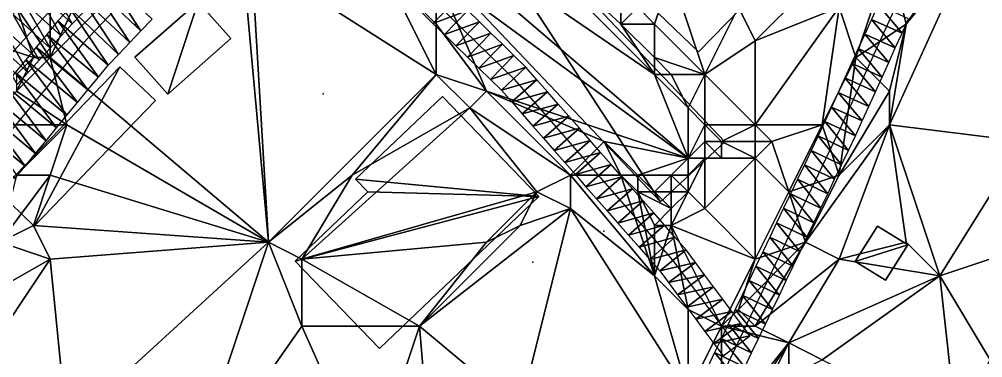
# Model space of a CAD drawing. Header units: metres. Extents: x -1103 to 901, y -902 to 905.
# Drawn here: x -875.7 to -760.9, y -447.8 to -407.4 of the extents above; entities that cross this region are included whole.
import ezdxf

# ---------------------------------------------------------------- set-up
doc = ezdxf.new("R2010")
doc.units = ezdxf.units.M
for name, color, linetype in [('OSM_BUILDING_FOOTPRINTS', 7, 'CONTINUOUS'), ('OSM_BUILDING_ROOFS', 1, 'CONTINUOUS'), ('OSM_BUILDING_WALLS', 8, 'CONTINUOUS'), ('OSM_ROAD_AXES', 2, 'CONTINUOUS'), ('OSM_ROAD_SURFACE', 9, 'CONTINUOUS'), ('OSM_TERRAIN', 3, 'CONTINUOUS'), ('OSM_TREES', 3, 'CONTINUOUS')]:
    doc.layers.add(name, color=color, linetype=linetype)

msp = doc.modelspace()

# ---------------------------------------------------------------- linework, layer by layer
at = {"layer": 'OSM_BUILDING_FOOTPRINTS'}
for points in [[(-794.76, -411.32, 11.61), (-800.5, -405.81, 11.61), (-797.09, -402.29, 11.61), (-800.91, -398.62, 11.61), (-797.55, -395.17, 11.61), (-793.85, -398.73, 11.61), (-781.7, -386.25, 11.61), (-786.47, -381.67, 11.61), (-783.87, -379, 11.61), (-773.24, -389.22, 11.61), (-794.76, -411.32, 11.61)], [(-838.92, -387.34, 12.57), (-831.25, -380.16, 12.57), (-791.6, -422.02, 12.57), (-799.27, -429.19, 12.57), (-838.92, -387.34, 12.57)], [(-861.91, -411.95, 14.99), (-854.38, -405.34, 14.99), (-850.47, -409.74, 14.99), (-857.99, -416.36, 14.99), (-861.91, -411.95, 14.99)], [(-878.13, -428.04, 14.45), (-863.7, -413.09, 14.45), (-859.46, -417.12, 14.45), (-873.9, -432.07, 14.45), (-878.13, -428.04, 14.45)], [(-825.27, -416.62, 14.34), (-813.76, -428.54, 14.34), (-832.76, -446.67, 14.34), (-842.83, -436.25, 14.34), (-834.17, -428, 14.34), (-835.63, -426.5, 14.34), (-825.27, -416.62, 14.34)], [(-773.42, -432.07, 7.68), (-769.82, -434.3, 7.68), (-772.46, -438.53, 7.68), (-776.08, -436.31, 7.68), (-773.42, -432.07, 7.68)]]:
    msp.add_polyline3d(points, close=True, dxfattribs=at)
at = {"layer": 'OSM_BUILDING_ROOFS'}
for points in [[(-831.25, -380.16, 17.77), (-838.92, -387.34, 17.77), (-799.27, -429.19, 17.77)], [(-831.25, -380.16, 17.77), (-799.27, -429.19, 17.77), (-791.6, -422.02, 17.77)], [(-800.5, -405.81, 21.61), (-794.76, -411.32, 21.61), (-773.24, -389.22, 21.61)], [(-854.38, -405.34, 24.99), (-861.91, -411.95, 24.99), (-857.99, -416.36, 24.99)], [(-854.38, -405.34, 24.99), (-857.99, -416.36, 24.99), (-850.47, -409.74, 24.99)], [(-863.7, -413.09, 19.65), (-878.13, -428.04, 19.65), (-873.9, -432.07, 19.65)], [(-863.7, -413.09, 19.65), (-873.9, -432.07, 19.65), (-859.46, -417.12, 19.65)], [(-813.76, -428.54, 19.54), (-825.27, -416.62, 19.54), (-835.63, -426.5, 19.54)], [(-813.76, -428.54, 19.54), (-835.63, -426.5, 19.54), (-834.17, -428, 19.54)], [(-813.76, -428.54, 19.54), (-834.17, -428, 19.54), (-842.83, -436.25, 19.54)], [(-813.76, -428.54, 19.54), (-842.83, -436.25, 19.54), (-832.76, -446.67, 19.54)], [(-769.82, -434.3, 17.68), (-773.42, -432.07, 17.68), (-776.08, -436.31, 17.68)], [(-769.82, -434.3, 17.68), (-776.08, -436.31, 17.68), (-772.46, -438.53, 17.68)]]:
    msp.add_3dface(points, dxfattribs=at)
at = {"layer": 'OSM_BUILDING_WALLS'}
for points in [[(-791.6, -422.02, 12.57), (-831.25, -380.16, 12.57), (-831.25, -380.16, 17.77)], [(-791.6, -422.02, 12.57), (-831.25, -380.16, 17.77), (-791.6, -422.02, 17.77)], [(-838.92, -387.34, 12.57), (-799.27, -429.19, 12.57), (-799.27, -429.19, 17.77)], [(-838.92, -387.34, 12.57), (-799.27, -429.19, 17.77), (-838.92, -387.34, 17.77)], [(-794.76, -411.32, 11.61), (-773.24, -389.22, 11.61), (-773.24, -389.22, 21.61)], [(-794.76, -411.32, 11.61), (-773.24, -389.22, 21.61), (-794.76, -411.32, 21.61)], [(-854.38, -405.34, 14.99), (-861.91, -411.95, 14.99), (-861.91, -411.95, 24.99)], [(-854.38, -405.34, 14.99), (-861.91, -411.95, 24.99), (-854.38, -405.34, 24.99)], [(-850.47, -409.74, 14.99), (-854.38, -405.34, 14.99), (-854.38, -405.34, 24.99)], [(-850.47, -409.74, 14.99), (-854.38, -405.34, 24.99), (-850.47, -409.74, 24.99)], [(-800.5, -405.81, 11.61), (-794.76, -411.32, 11.61), (-794.76, -411.32, 21.61)], [(-800.5, -405.81, 11.61), (-794.76, -411.32, 21.61), (-800.5, -405.81, 21.61)], [(-857.99, -416.36, 14.99), (-850.47, -409.74, 14.99), (-850.47, -409.74, 24.99)], [(-857.99, -416.36, 14.99), (-850.47, -409.74, 24.99), (-857.99, -416.36, 24.99)], [(-861.91, -411.95, 14.99), (-857.99, -416.36, 14.99), (-857.99, -416.36, 24.99)], [(-861.91, -411.95, 14.99), (-857.99, -416.36, 24.99), (-861.91, -411.95, 24.99)], [(-863.7, -413.09, 14.45), (-878.13, -428.04, 14.45), (-878.13, -428.04, 19.65)], [(-863.7, -413.09, 14.45), (-878.13, -428.04, 19.65), (-863.7, -413.09, 19.65)], [(-859.46, -417.12, 14.45), (-863.7, -413.09, 14.45), (-863.7, -413.09, 19.65)], [(-859.46, -417.12, 14.45), (-863.7, -413.09, 19.65), (-859.46, -417.12, 19.65)], [(-825.27, -416.62, 14.34), (-835.63, -426.5, 14.34), (-835.63, -426.5, 19.54)], [(-825.27, -416.62, 14.34), (-835.63, -426.5, 19.54), (-825.27, -416.62, 19.54)], [(-813.76, -428.54, 14.34), (-825.27, -416.62, 14.34), (-825.27, -416.62, 19.54)], [(-813.76, -428.54, 14.34), (-825.27, -416.62, 19.54), (-813.76, -428.54, 19.54)], [(-873.9, -432.07, 14.45), (-859.46, -417.12, 14.45), (-859.46, -417.12, 19.65)], [(-873.9, -432.07, 14.45), (-859.46, -417.12, 19.65), (-873.9, -432.07, 19.65)], [(-799.27, -429.19, 12.57), (-791.6, -422.02, 12.57), (-791.6, -422.02, 17.77)], [(-799.27, -429.19, 12.57), (-791.6, -422.02, 17.77), (-799.27, -429.19, 17.77)], [(-835.63, -426.5, 14.34), (-834.17, -428, 14.34), (-834.17, -428, 19.54)], [(-835.63, -426.5, 14.34), (-834.17, -428, 19.54), (-835.63, -426.5, 19.54)], [(-878.13, -428.04, 14.45), (-873.9, -432.07, 14.45), (-873.9, -432.07, 19.65)], [(-878.13, -428.04, 14.45), (-873.9, -432.07, 19.65), (-878.13, -428.04, 19.65)], [(-834.17, -428, 14.34), (-842.83, -436.25, 14.34), (-842.83, -436.25, 19.54)], [(-834.17, -428, 14.34), (-842.83, -436.25, 19.54), (-834.17, -428, 19.54)], [(-832.76, -446.67, 14.34), (-813.76, -428.54, 14.34), (-813.76, -428.54, 19.54)], [(-832.76, -446.67, 14.34), (-813.76, -428.54, 19.54), (-832.76, -446.67, 19.54)], [(-773.42, -432.07, 7.68), (-776.08, -436.31, 7.68), (-776.08, -436.31, 17.68)], [(-773.42, -432.07, 7.68), (-776.08, -436.31, 17.68), (-773.42, -432.07, 17.68)], [(-769.82, -434.3, 7.68), (-773.42, -432.07, 7.68), (-773.42, -432.07, 17.68)], [(-769.82, -434.3, 7.68), (-773.42, -432.07, 17.68), (-769.82, -434.3, 17.68)], [(-772.46, -438.53, 7.68), (-769.82, -434.3, 7.68), (-769.82, -434.3, 17.68)], [(-772.46, -438.53, 7.68), (-769.82, -434.3, 17.68), (-772.46, -438.53, 17.68)], [(-842.83, -436.25, 14.34), (-832.76, -446.67, 14.34), (-832.76, -446.67, 19.54)], [(-842.83, -436.25, 14.34), (-832.76, -446.67, 19.54), (-842.83, -436.25, 19.54)], [(-776.08, -436.31, 7.68), (-772.46, -438.53, 7.68), (-772.46, -438.53, 17.68)], [(-776.08, -436.31, 7.68), (-772.46, -438.53, 17.68), (-776.08, -436.31, 17.68)]]:
    msp.add_3dface(points, dxfattribs=at)
at = {"layer": 'OSM_ROAD_AXES'}
for points in [[(-949.37, -542.67, 15.5), (-932.96, -498.97, 15.03), (-923.25, -477.75, 14.56), (-911.28, -456.21, 15.34), (-899.31, -438.3, 15.44), (-883.41, -419.03, 15.76), (-871.59, -405.94, 16.89), (-848.26, -382.15, 16.71)], [(-844.85, -385.75, 16.49), (-846.85, -387.86, 16.62), (-868.09, -410.26, 16.91), (-885.57, -431.47, 16.54), (-894.76, -443.83, 16.58), (-906.56, -463.07, 16.26), (-918.28, -484.65, 15.29), (-942.71, -541.63, 15.24)], [(-846.85, -387.86, 16.62), (-833.22, -398.46, 15.99), (-816.77, -414.52, 15.74), (-797.8, -436.16, 13.42), (-790.22, -446.34, 12.43)], [(-948.43, -865.94, 8.47), (-922.02, -833.33, 8.83), (-893.47, -795.62, 6.97), (-880.53, -775.6, 7.11), (-873.64, -762.57, 7.6), (-868.9, -750.86, 7.93), (-868.49, -741, 7.93), (-870.86, -731.65, 7.96), (-876.64, -717.95, 7.89), (-882.28, -704.92, 8.31), (-889.36, -689.13, 10.2), (-889.77, -675.97, 11.91), (-888.35, -662.68, 13.15), (-877.33, -641.66, 13.81), (-873.01, -622.86, 13.84), (-834.58, -546.63, 13.14), (-802.32, -471.63, 12.72), (-790.22, -446.34, 12.43), (-777.87, -420.47, 10.62), (-763.62, -389.12, 12.79)]]:
    msp.add_polyline3d(points, dxfattribs=at)
at = {"layer": 'OSM_ROAD_SURFACE'}
for points in [[(-869.4, -407.99, 16.97), (-872.36, -402.44, 16.88), (-873.77, -403.88, 16.82)], [(-869.4, -407.99, 16.97), (-868.08, -406.64, 16.96), (-872.36, -402.44, 16.88)], [(-865.68, -401.91, 16.95), (-867.01, -403.31, 16.96), (-861.2, -408.81, 16.94)], [(-865.68, -401.91, 16.95), (-861.2, -408.81, 16.94), (-859.87, -407.41, 16.93)], [(-870.68, -409.4, 16.98), (-873.77, -403.88, 16.82), (-875.13, -405.38, 16.76)], [(-870.68, -409.4, 16.98), (-869.4, -407.99, 16.97), (-873.77, -403.88, 16.82)], [(-867.01, -403.31, 16.96), (-868.34, -404.71, 16.97), (-862.53, -410.21, 16.95)], [(-867.01, -403.31, 16.96), (-862.53, -410.21, 16.95), (-861.2, -408.81, 16.94)], [(-868.34, -404.71, 16.97), (-869.66, -406.11, 16.97), (-863.86, -411.61, 16.96)], [(-868.34, -404.71, 16.97), (-863.86, -411.61, 16.96), (-862.53, -410.21, 16.95)], [(-827.77, -406.58, 15.86), (-826.4, -407.92, 15.83), (-823.6, -405.06, 15.77)], [(-826.4, -407.92, 15.83), (-822.23, -406.4, 15.77), (-823.6, -405.06, 15.77)], [(-871.99, -410.86, 16.97), (-875.13, -405.38, 16.76), (-876.44, -406.84, 16.65)], [(-871.99, -410.86, 16.97), (-870.68, -409.4, 16.98), (-875.13, -405.38, 16.76)], [(-869.66, -406.11, 16.97), (-871.08, -407.61, 16.96), (-865.09, -412.91, 16.97)], [(-869.66, -406.11, 16.97), (-865.09, -412.91, 16.97), (-863.86, -411.61, 16.96)], [(-826.4, -407.92, 15.83), (-825.03, -409.26, 15.81), (-822.23, -406.4, 15.77)], [(-825.03, -409.26, 15.81), (-820.86, -407.74, 15.76), (-822.23, -406.4, 15.77)], [(-770.5, -409.1, 10.95), (-773.36, -405.71, 11.16), (-774.15, -407.45, 11.03)], [(-770.5, -409.1, 10.95), (-769.71, -407.36, 11.07), (-773.36, -405.71, 11.16)], [(-873.3, -412.31, 16.7), (-876.44, -406.84, 16.65), (-877.76, -408.29, 16.52)], [(-873.3, -412.31, 16.7), (-871.99, -410.86, 16.97), (-876.44, -406.84, 16.65)], [(-771.3, -410.85, 10.8), (-774.15, -407.45, 11.03), (-774.94, -409.19, 10.9)], [(-771.3, -410.85, 10.8), (-770.5, -409.1, 10.95), (-774.15, -407.45, 11.03)], [(-874.62, -413.77, 16.67), (-877.76, -408.29, 16.52), (-879.07, -409.75, 16.38)], [(-874.62, -413.77, 16.67), (-873.3, -412.31, 16.7), (-877.76, -408.29, 16.52)], [(-871.08, -407.61, 16.96), (-872.42, -409.23, 16.93), (-866.25, -414.32, 16.98)], [(-871.08, -407.61, 16.96), (-866.25, -414.32, 16.98), (-865.09, -412.91, 16.97)], [(-825.03, -409.26, 15.81), (-823.65, -410.6, 15.83), (-820.86, -407.74, 15.76)], [(-823.65, -410.6, 15.83), (-819.49, -409.07, 15.75), (-820.86, -407.74, 15.76)], [(-875.93, -415.22, 16.63), (-874.62, -413.77, 16.67), (-879.07, -409.75, 16.38)], [(-872.42, -409.23, 16.93), (-873.67, -410.75, 16.7), (-867.5, -415.84, 16.99)], [(-872.42, -409.23, 16.93), (-867.5, -415.84, 16.99), (-866.25, -414.32, 16.98)], [(-823.65, -410.6, 15.83), (-822.28, -411.94, 15.86), (-819.49, -409.07, 15.75)], [(-822.28, -411.94, 15.86), (-818.12, -410.41, 15.74), (-819.49, -409.07, 15.75)], [(-772.09, -412.59, 10.66), (-774.94, -409.19, 10.9), (-775.73, -410.93, 10.79)], [(-772.09, -412.59, 10.66), (-771.3, -410.85, 10.8), (-774.94, -409.19, 10.9)], [(-873.67, -410.75, 16.7), (-874.92, -412.26, 16.4), (-868.75, -417.35, 16.92)], [(-873.67, -410.75, 16.7), (-868.75, -417.35, 16.92), (-867.5, -415.84, 16.99)], [(-822.28, -411.94, 15.86), (-820.91, -413.27, 15.87), (-818.12, -410.41, 15.74)], [(-820.91, -413.27, 15.87), (-816.75, -411.75, 15.73), (-818.12, -410.41, 15.74)], [(-772.88, -414.33, 10.52), (-775.73, -410.93, 10.79), (-776.52, -412.67, 10.73)], [(-772.88, -414.33, 10.52), (-772.09, -412.59, 10.66), (-775.73, -410.93, 10.79)], [(-820.91, -413.27, 15.87), (-819.54, -414.61, 15.86), (-816.75, -411.75, 15.73)], [(-819.54, -414.61, 15.86), (-815.32, -413.14, 15.73), (-816.75, -411.75, 15.73)], [(-874.92, -412.26, 16.4), (-876.17, -413.78, 16.31), (-870, -418.87, 16.86)], [(-874.92, -412.26, 16.4), (-870, -418.87, 16.86), (-868.75, -417.35, 16.92)], [(-819.54, -414.61, 15.86), (-818.23, -415.89, 15.86), (-815.32, -413.14, 15.73)], [(-818.23, -415.89, 15.86), (-814.01, -414.64, 15.72), (-815.32, -413.14, 15.73)], [(-773.67, -416.07, 10.5), (-776.52, -412.67, 10.73), (-777.31, -414.42, 10.69)], [(-773.67, -416.07, 10.5), (-772.88, -414.33, 10.52), (-776.52, -412.67, 10.73)], [(-876.17, -413.78, 16.31), (-877.42, -415.29, 16.14), (-871.25, -420.38, 16.79)], [(-876.17, -413.78, 16.31), (-871.25, -420.38, 16.79), (-870, -418.87, 16.86)], [(-774.46, -417.81, 10.54), (-777.31, -414.42, 10.69), (-778.1, -416.16, 10.64)], [(-774.46, -417.81, 10.54), (-773.67, -416.07, 10.5), (-777.31, -414.42, 10.69)], [(-877.42, -415.29, 16.14), (-878.67, -416.81, 16.06), (-872.49, -421.9, 16.72)], [(-877.42, -415.29, 16.14), (-872.49, -421.9, 16.72), (-871.25, -420.38, 16.79)], [(-818.23, -415.89, 15.86), (-817.01, -417.28, 15.76), (-814.01, -414.64, 15.72)], [(-817.01, -417.28, 15.76), (-812.74, -416.09, 15.72), (-814.01, -414.64, 15.72)], [(-817.01, -417.28, 15.76), (-815.75, -418.72, 15.65), (-812.74, -416.09, 15.72)], [(-815.75, -418.72, 15.65), (-811.48, -417.53, 15.72), (-812.74, -416.09, 15.72)], [(-775.25, -419.55, 10.58), (-778.1, -416.16, 10.64), (-778.89, -417.9, 10.62)], [(-775.25, -419.55, 10.58), (-774.46, -417.81, 10.54), (-778.1, -416.16, 10.64)], [(-878.67, -416.81, 16.06), (-879.92, -418.32, 16.08), (-873.74, -423.41, 16.65)], [(-878.67, -416.81, 16.06), (-873.74, -423.41, 16.65), (-872.49, -421.9, 16.72)], [(-815.75, -418.72, 15.65), (-814.48, -420.17, 15.54), (-811.48, -417.53, 15.72)], [(-814.48, -420.17, 15.54), (-810.21, -418.97, 15.71), (-811.48, -417.53, 15.72)], [(-879.92, -418.32, 16.08), (-881.16, -419.84, 16.15), (-874.99, -424.93, 16.58)], [(-879.92, -418.32, 16.08), (-874.99, -424.93, 16.58), (-873.74, -423.41, 16.65)], [(-814.48, -420.17, 15.54), (-813.22, -421.61, 15.43), (-810.21, -418.97, 15.71)], [(-813.22, -421.61, 15.43), (-808.95, -420.42, 15.48), (-810.21, -418.97, 15.71)], [(-776.05, -421.31, 10.61), (-778.89, -417.9, 10.62), (-779.68, -419.62, 10.6)], [(-776.05, -421.31, 10.61), (-775.25, -419.55, 10.58), (-778.89, -417.9, 10.62)], [(-881.16, -419.84, 16.15), (-876.24, -426.44, 16.55), (-874.99, -424.93, 16.58)], [(-776.88, -423.06, 10.65), (-779.68, -419.62, 10.6), (-780.5, -421.33, 10.65)], [(-776.88, -423.06, 10.65), (-776.05, -421.31, 10.61), (-779.68, -419.62, 10.6)], [(-813.22, -421.61, 15.43), (-811.95, -423.05, 15.31), (-808.95, -420.42, 15.48)], [(-811.95, -423.05, 15.31), (-807.68, -421.86, 15.29), (-808.95, -420.42, 15.48)], [(-811.95, -423.05, 15.31), (-810.69, -424.5, 15.2), (-807.68, -421.86, 15.29)], [(-810.69, -424.5, 15.2), (-806.41, -423.3, 15.14), (-807.68, -421.86, 15.29)], [(-777.71, -424.78, 10.69), (-780.5, -421.33, 10.65), (-781.32, -423.06, 10.74)], [(-777.71, -424.78, 10.69), (-776.88, -423.06, 10.65), (-780.5, -421.33, 10.65)], [(-810.69, -424.5, 15.2), (-809.42, -425.94, 15.06), (-806.41, -423.3, 15.14)], [(-809.42, -425.94, 15.06), (-805.15, -424.74, 14.91), (-806.41, -423.3, 15.14)], [(-778.53, -426.5, 10.75), (-781.32, -423.06, 10.74), (-782.14, -424.78, 10.84)], [(-778.53, -426.5, 10.75), (-777.71, -424.78, 10.69), (-781.32, -423.06, 10.74)], [(-809.42, -425.94, 15.06), (-808.16, -427.38, 14.86), (-805.15, -424.74, 14.91)], [(-808.16, -427.38, 14.86), (-803.88, -426.19, 14.68), (-805.15, -424.74, 14.91)], [(-779.36, -428.23, 10.87), (-782.14, -424.78, 10.84), (-782.97, -426.5, 10.93)], [(-779.36, -428.23, 10.87), (-778.53, -426.5, 10.75), (-782.14, -424.78, 10.84)], [(-808.16, -427.38, 14.86), (-806.89, -428.82, 14.66), (-803.88, -426.19, 14.68)], [(-806.89, -428.82, 14.66), (-802.62, -427.63, 14.5), (-803.88, -426.19, 14.68)], [(-780.18, -429.95, 11), (-782.97, -426.5, 10.93), (-783.79, -428.23, 11.03)], [(-780.18, -429.95, 11), (-779.36, -428.23, 10.87), (-782.97, -426.5, 10.93)], [(-806.89, -428.82, 14.66), (-805.63, -430.27, 14.46), (-802.62, -427.63, 14.5)], [(-805.63, -430.27, 14.46), (-801.35, -429.07, 14.34), (-802.62, -427.63, 14.5)], [(-805.63, -430.27, 14.46), (-804.36, -431.71, 14.27), (-801.35, -429.07, 14.34)], [(-804.36, -431.71, 14.27), (-800.09, -430.51, 14.23), (-801.35, -429.07, 14.34)], [(-781, -431.68, 11.12), (-783.79, -428.23, 11.03), (-784.61, -429.95, 11.16)], [(-781, -431.68, 11.12), (-780.18, -429.95, 11), (-783.79, -428.23, 11.03)], [(-781.83, -433.4, 11.25), (-784.61, -429.95, 11.16), (-785.44, -431.68, 11.3)], [(-781.83, -433.4, 11.25), (-781, -431.68, 11.12), (-784.61, -429.95, 11.16)], [(-804.36, -431.71, 14.27), (-803.1, -433.15, 14.06), (-800.09, -430.51, 14.23)], [(-803.1, -433.15, 14.06), (-798.82, -431.96, 13.91), (-800.09, -430.51, 14.23)], [(-803.1, -433.15, 14.06), (-801.83, -434.6, 13.87), (-798.82, -431.96, 13.91)], [(-801.83, -434.6, 13.87), (-797.56, -433.4, 13.67), (-798.82, -431.96, 13.91)], [(-782.65, -435.13, 11.39), (-785.44, -431.68, 11.3), (-786.26, -433.4, 11.44)], [(-782.65, -435.13, 11.39), (-781.83, -433.4, 11.25), (-785.44, -431.68, 11.3)], [(-801.83, -434.6, 13.87), (-800.57, -436.04, 13.67), (-797.56, -433.4, 13.67)], [(-800.57, -436.04, 13.67), (-796.24, -434.9, 13.47), (-797.56, -433.4, 13.67)], [(-783.48, -436.85, 11.49), (-786.26, -433.4, 11.44), (-787.09, -435.13, 11.57)], [(-783.48, -436.85, 11.49), (-782.65, -435.13, 11.39), (-786.26, -433.4, 11.44)], [(-800.57, -436.04, 13.67), (-799.35, -437.42, 13.47), (-796.24, -434.9, 13.47)], [(-799.35, -437.42, 13.47), (-795.11, -436.42, 13.25), (-796.24, -434.9, 13.47)], [(-784.3, -438.58, 11.6), (-787.09, -435.13, 11.57), (-787.91, -436.85, 11.71)], [(-784.3, -438.58, 11.6), (-783.48, -436.85, 11.49), (-787.09, -435.13, 11.57)], [(-799.35, -437.42, 13.47), (-798.32, -438.81, 13.3), (-795.11, -436.42, 13.25)], [(-798.32, -438.81, 13.3), (-794.03, -437.87, 13.04), (-795.11, -436.42, 13.25)], [(-785.12, -440.3, 11.71), (-787.91, -436.85, 11.71), (-788.73, -438.58, 11.84)], [(-785.12, -440.3, 11.71), (-784.3, -438.58, 11.6), (-787.91, -436.85, 11.71)], [(-798.32, -438.81, 13.3), (-797.24, -440.26, 13.13), (-794.03, -437.87, 13.04)], [(-797.24, -440.26, 13.13), (-792.95, -439.33, 12.84), (-794.03, -437.87, 13.04)], [(-797.24, -440.26, 13.13), (-796.15, -441.72, 12.95), (-792.95, -439.33, 12.84)], [(-796.15, -441.72, 12.95), (-791.86, -440.78, 12.63), (-792.95, -439.33, 12.84)], [(-785.95, -442.02, 11.81), (-788.73, -438.58, 11.84), (-789.56, -440.3, 12.02)], [(-785.95, -442.02, 11.81), (-785.12, -440.3, 11.71), (-788.73, -438.58, 11.84)], [(-796.15, -441.72, 12.95), (-795.07, -443.17, 12.88), (-791.86, -440.78, 12.63)], [(-795.07, -443.17, 12.88), (-790.78, -442.24, 12.37), (-791.86, -440.78, 12.63)], [(-786.77, -443.75, 11.99), (-789.56, -440.3, 12.02), (-790.38, -442.02, 12.23)], [(-786.77, -443.75, 11.99), (-785.95, -442.02, 11.81), (-789.56, -440.3, 12.02)], [(-795.07, -443.17, 12.88), (-793.99, -444.62, 12.82), (-790.78, -442.24, 12.37)], [(-793.99, -444.62, 12.82), (-789.7, -443.69, 12.38), (-790.78, -442.24, 12.37)], [(-787.6, -445.47, 12.06), (-790.38, -442.02, 12.23), (-791.21, -443.75, 12.59)], [(-787.6, -445.47, 12.06), (-786.77, -443.75, 11.99), (-790.38, -442.02, 12.23)], [(-793.99, -444.62, 12.82), (-792.91, -446.08, 12.77), (-789.7, -443.69, 12.38)], [(-792.91, -446.08, 12.77), (-788.62, -445.14, 12.22), (-789.7, -443.69, 12.38)], [(-788.42, -447.2, 12.21), (-791.21, -443.75, 12.59), (-792.03, -445.47, 12.75)], [(-788.42, -447.2, 12.21), (-787.6, -445.47, 12.06), (-791.21, -443.75, 12.59)], [(-792.91, -446.08, 12.77), (-791.83, -447.53, 12.74), (-788.62, -445.14, 12.22)], [(-789.23, -448.88, 12.35), (-792.03, -445.47, 12.75), (-792.83, -447.16, 12.78)], [(-789.23, -448.88, 12.35), (-788.42, -447.2, 12.21), (-792.03, -445.47, 12.75)], [(-790.03, -450.57, 12.49), (-792.83, -447.16, 12.78), (-793.64, -448.85, 12.81)], [(-790.03, -450.57, 12.49), (-789.23, -448.88, 12.35), (-792.83, -447.16, 12.78)]]:
    msp.add_3dface(points, dxfattribs=at)
at = {"layer": 'OSM_TERRAIN'}
for points in [[(-872, -396, 16.8), (-872, -412, 16.93), (-858, -382, 16.92)], [(-872, -412, 16.93), (-850, -390, 16.77), (-858, -382, 16.92)], [(-800, -414, 15.4), (-832, -382, 15.45), (-838, -388, 15.44)], [(-832, -382, 15.45), (-800, -414, 15.4), (-804, -408, 15.25)], [(-832, -382, 15.45), (-804, -408, 15.25), (-804, -406, 14.78)], [(-826, -402, 15.72), (-796, -424, 15.4), (-838, -388, 15.44)], [(-838, -388, 15.44), (-796, -424, 15.4), (-800, -414, 15.4)], [(-846, -434, 16.99), (-850, -390, 16.77), (-872, -412, 16.93)], [(-846, -434, 16.99), (-848, -400, 16.68), (-850, -390, 16.77)], [(-876, -406, 16.66), (-872, -412, 16.93), (-872, -396, 16.8)], [(-772, -420, 9.74), (-756, -422, 8), (-762, -398, 11.07)], [(-770, -408, 10.99), (-772, -420, 9.74), (-762, -398, 11.07)], [(-770, -408, 10.99), (-762, -398, 11.07), (-766, -402, 11.24)], [(-756, -422, 8), (-740, -400, 9.4), (-762, -398, 11.07)], [(-846, -434, 16.99), (-826, -414, 16.35), (-848, -400, 16.68)], [(-848, -400, 16.68), (-826, -414, 16.35), (-832, -402, 15.86)], [(-776, -412, 10.65), (-772, -400, 11.53), (-778, -406, 11.79)], [(-770, -408, 10.99), (-772, -400, 11.53), (-776, -412, 10.65)], [(-770, -408, 10.99), (-766, -402, 11.24), (-772, -400, 11.53)], [(-832, -402, 15.86), (-826, -414, 16.35), (-826, -408, 15.74)], [(-826, -408, 15.74), (-826, -402, 15.72), (-832, -402, 15.86)], [(-820, -416, 15.85), (-796, -424, 15.4), (-826, -402, 15.72)], [(-820, -416, 15.85), (-826, -402, 15.72), (-826, -408, 15.74)], [(-800, -408, 13.88), (-798, -402, 13.76), (-802, -406, 14)], [(-794, -414, 13.45), (-798, -402, 13.76), (-800, -408, 13.88)], [(-794, -414, 13.45), (-790, -406, 13.72), (-798, -402, 13.76)], [(-788, -410, 12.68), (-782, -404, 12.43), (-790, -406, 13.72)], [(-778, -406, 11.79), (-782, -404, 12.43), (-788, -410, 12.68)], [(-880, -410, 16.29), (-874, -412, 16.39), (-876, -406, 16.66)], [(-874, -412, 16.39), (-872, -412, 16.93), (-876, -406, 16.66)], [(-804, -408, 15.25), (-800, -408, 13.88), (-802, -406, 14)], [(-804, -408, 15.25), (-802, -406, 14), (-804, -406, 14.78)], [(-794, -414, 13.45), (-788, -410, 12.68), (-790, -406, 13.72)], [(-788, -420, 12), (-780, -420, 10.54), (-778, -406, 11.79)], [(-788, -420, 12), (-778, -406, 11.79), (-788, -410, 12.68)], [(-780, -420, 10.54), (-776, -412, 10.65), (-778, -406, 11.79)], [(-826, -414, 16.35), (-820, -416, 15.85), (-826, -408, 15.74)], [(-800, -414, 15.4), (-800, -412, 15.13), (-804, -408, 15.25)], [(-800, -412, 15.13), (-800, -408, 13.88), (-804, -408, 15.25)], [(-800, -412, 15.13), (-794, -414, 13.45), (-800, -408, 13.88)], [(-772, -416, 10.34), (-770, -408, 10.99), (-776, -412, 10.65)], [(-772, -416, 10.34), (-772, -420, 9.74), (-770, -408, 10.99)], [(-876, -414, 16.26), (-874, -412, 16.39), (-880, -410, 16.29)], [(-788, -420, 12), (-788, -410, 12.68), (-794, -414, 13.45)], [(-876, -414, 16.26), (-876, -416, 16.75), (-874, -412, 16.39)], [(-876, -416, 16.75), (-872, -412, 16.93), (-874, -412, 16.39)], [(-876, -416, 16.75), (-870, -420, 16.78), (-872, -412, 16.93)], [(-870, -420, 16.78), (-846, -434, 16.99), (-872, -412, 16.93)], [(-800, -414, 15.4), (-798, -414, 15.04), (-800, -412, 15.13)], [(-798, -414, 15.04), (-794, -414, 13.45), (-800, -412, 15.13)], [(-780, -420, 10.54), (-778, -426, 10.65), (-776, -412, 10.65)], [(-778, -426, 10.65), (-772, -416, 10.34), (-776, -412, 10.65)], [(-836, -426, 16.57), (-826, -414, 16.35), (-846, -434, 16.99)], [(-836, -426, 16.57), (-822, -418, 16.42), (-826, -414, 16.35)], [(-822, -418, 16.42), (-820, -416, 15.85), (-826, -414, 16.35)], [(-796, -424, 15.4), (-796, -418, 15.4), (-800, -414, 15.4)], [(-800, -414, 15.4), (-796, -418, 15.4), (-798, -414, 15.04)], [(-796, -418, 15.4), (-794, -414, 13.45), (-798, -414, 15.04)], [(-796, -418, 15.4), (-794, -420, 15.4), (-794, -414, 13.45)], [(-794, -420, 15.4), (-788, -420, 12), (-794, -414, 13.45)], [(-880, -420, 16.55), (-870, -420, 16.78), (-876, -416, 16.75)], [(-822, -418, 16.42), (-810, -426, 15.05), (-820, -416, 15.85)], [(-810, -426, 15.05), (-806, -422, 15.2), (-820, -416, 15.85)], [(-820, -416, 15.85), (-806, -422, 15.2), (-796, -424, 15.4)], [(-772, -420, 9.74), (-772, -416, 10.34), (-778, -426, 10.65)], [(-814, -428, 16.45), (-822, -418, 16.42), (-842, -436, 16.5)], [(-842, -436, 16.5), (-822, -418, 16.42), (-836, -426, 16.57)], [(-814, -428, 16.45), (-810, -426, 15.05), (-822, -418, 16.42)], [(-796, -424, 15.4), (-794, -420, 15.4), (-796, -418, 15.4)], [(-876, -426, 16.48), (-870, -420, 16.78), (-880, -420, 16.55)], [(-876, -426, 16.48), (-872, -426, 17), (-870, -420, 16.78)], [(-872, -426, 17), (-846, -434, 16.99), (-870, -420, 16.78)], [(-796, -424, 15.4), (-794, -422, 15.4), (-794, -420, 15.4)], [(-794, -422, 15.4), (-792, -422, 15.4), (-794, -420, 15.4)], [(-794, -420, 15.4), (-792, -422, 15.4), (-788, -420, 12)], [(-792, -422, 15.4), (-788, -422, 12.28), (-788, -420, 12)], [(-788, -422, 12.28), (-786, -422, 11.62), (-788, -420, 12)], [(-786, -422, 11.62), (-780, -420, 10.54), (-788, -420, 12)], [(-786, -422, 11.62), (-784, -428, 10.97), (-780, -420, 10.54)], [(-784, -428, 10.97), (-778, -426, 10.65), (-780, -420, 10.54)], [(-778, -436, 10.03), (-772, -420, 9.74), (-782, -434, 11.24)], [(-782, -434, 11.24), (-772, -420, 9.74), (-778, -426, 10.65)], [(-778, -436, 10.03), (-770, -434, 9.71), (-772, -420, 9.74)], [(-770, -434, 9.71), (-766, -438, 8.97), (-772, -420, 9.74)], [(-766, -438, 8.97), (-756, -422, 8), (-772, -420, 9.74)], [(-810, -426, 15.05), (-804, -426, 14.65), (-806, -422, 15.2)], [(-804, -426, 14.65), (-802, -426, 14.97), (-806, -422, 15.2)], [(-802, -426, 14.97), (-796, -424, 15.4), (-806, -422, 15.2)], [(-796, -424, 15.4), (-794, -424, 15.4), (-794, -422, 15.4)], [(-794, -424, 15.4), (-792, -424, 14.56), (-794, -422, 15.4)], [(-792, -424, 14.56), (-792, -422, 15.4), (-794, -422, 15.4)], [(-792, -424, 14.56), (-788, -424, 11.89), (-792, -422, 15.4)], [(-788, -424, 11.89), (-788, -422, 12.28), (-792, -422, 15.4)], [(-788, -424, 11.89), (-786, -422, 11.62), (-788, -422, 12.28)], [(-788, -424, 11.89), (-784, -428, 10.97), (-786, -422, 11.62)], [(-754, -434, 7.77), (-756, -422, 8), (-766, -438, 8.97)], [(-802, -426, 14.97), (-798, -426, 15.4), (-796, -424, 15.4)], [(-798, -426, 15.4), (-796, -426, 15.4), (-796, -424, 15.4)], [(-794, -430, 12.83), (-794, -424, 15.4), (-796, -428, 14.63)], [(-796, -428, 14.63), (-794, -424, 15.4), (-796, -426, 15.4)], [(-796, -426, 15.4), (-794, -424, 15.4), (-796, -424, 15.4)], [(-788, -436, 11.61), (-788, -424, 11.89), (-794, -430, 12.83)], [(-794, -430, 12.83), (-788, -424, 11.89), (-794, -424, 15.4)], [(-788, -424, 11.89), (-792, -424, 14.56), (-794, -424, 15.4)], [(-788, -424, 11.89), (-788, -436, 11.61), (-784, -428, 10.97)], [(-878, -434, 17.24), (-874, -432, 17), (-872, -426, 17)], [(-878, -434, 17.24), (-872, -426, 17), (-876, -426, 16.48)], [(-874, -432, 17), (-846, -434, 16.99), (-872, -426, 17)], [(-846, -434, 16.99), (-842, -436, 16.5), (-836, -426, 16.57)], [(-810, -430, 14.97), (-810, -426, 15.05), (-814, -428, 16.45)], [(-800, -438, 13.42), (-810, -426, 15.05), (-810, -430, 14.97)], [(-810, -426, 15.05), (-800, -438, 13.42), (-804, -426, 14.65)], [(-800, -438, 13.42), (-802, -428, 14.39), (-804, -426, 14.65)], [(-804, -426, 14.65), (-802, -428, 14.39), (-802, -426, 14.97)], [(-802, -428, 14.39), (-800, -428, 14.89), (-802, -426, 14.97)], [(-800, -428, 14.89), (-798, -426, 15.4), (-802, -426, 14.97)], [(-800, -428, 14.89), (-798, -428, 15.4), (-798, -426, 15.4)], [(-798, -428, 15.4), (-796, -428, 14.63), (-798, -426, 15.4)], [(-796, -428, 14.63), (-796, -426, 15.4), (-798, -426, 15.4)], [(-782, -434, 11.24), (-778, -426, 10.65), (-784, -428, 10.97)], [(-820, -434, 16.5), (-814, -428, 16.45), (-842, -436, 16.5)], [(-820, -434, 16.5), (-816, -432, 16.27), (-814, -428, 16.45)], [(-816, -432, 16.27), (-810, -430, 14.97), (-814, -428, 16.45)], [(-800, -438, 13.42), (-800, -432, 13.99), (-802, -428, 14.39)], [(-800, -432, 13.99), (-798, -430, 14.38), (-802, -428, 14.39)], [(-802, -428, 14.39), (-798, -430, 14.38), (-800, -428, 14.89)], [(-798, -430, 14.38), (-798, -428, 15.4), (-800, -428, 14.89)], [(-798, -432, 13.74), (-796, -428, 14.63), (-798, -430, 14.38)], [(-798, -432, 13.74), (-794, -430, 12.83), (-796, -428, 14.63)], [(-798, -430, 14.38), (-796, -428, 14.63), (-798, -428, 15.4)], [(-788, -436, 11.61), (-782, -434, 11.24), (-784, -428, 10.97)], [(-828, -444, 16.41), (-816, -454, 14.28), (-810, -430, 14.97)], [(-828, -444, 16.41), (-810, -430, 14.97), (-816, -432, 16.27)], [(-816, -454, 14.28), (-796, -452, 12.84), (-810, -430, 14.97)], [(-796, -452, 12.84), (-800, -438, 13.42), (-810, -430, 14.97)], [(-800, -432, 13.99), (-798, -432, 13.74), (-798, -430, 14.38)], [(-788, -436, 11.61), (-794, -430, 12.83), (-798, -432, 13.74)], [(-878, -434, 17.24), (-872, -436, 17.68), (-874, -432, 17)], [(-872, -436, 17.68), (-846, -434, 16.99), (-874, -432, 17)], [(-820, -434, 16.5), (-828, -444, 16.41), (-816, -432, 16.27)], [(-800, -438, 13.42), (-796, -442, 12.87), (-798, -432, 13.74)], [(-800, -438, 13.42), (-798, -432, 13.74), (-800, -432, 13.99)], [(-796, -442, 12.87), (-792, -444, 12.68), (-798, -432, 13.74)], [(-792, -444, 12.68), (-788, -436, 11.61), (-798, -432, 13.74)], [(-886, -444, 17.4), (-872, -436, 17.68), (-878, -434, 17.24)], [(-870, -456, 17.92), (-846, -434, 16.99), (-872, -436, 17.68)], [(-870, -456, 17.92), (-856, -464, 16.91), (-846, -434, 16.99)], [(-842, -444, 16.87), (-846, -434, 16.99), (-856, -464, 16.91)], [(-842, -444, 16.87), (-842, -436, 16.5), (-846, -434, 16.99)], [(-828, -444, 16.41), (-820, -434, 16.5), (-842, -436, 16.5)], [(-790, -442, 12.04), (-788, -444, 12.18), (-782, -434, 11.24)], [(-790, -442, 12.04), (-782, -434, 11.24), (-788, -436, 11.61)], [(-788, -444, 12.18), (-778, -436, 10.03), (-782, -434, 11.24)], [(-766, -438, 8.97), (-770, -434, 9.71), (-778, -436, 10.03)], [(-760, -448, 8.49), (-754, -434, 7.77), (-766, -438, 8.97)], [(-888, -460, 17.88), (-870, -456, 17.92), (-872, -436, 17.68)], [(-886, -444, 17.4), (-888, -460, 17.88), (-872, -436, 17.68)], [(-842, -444, 16.87), (-828, -444, 16.41), (-842, -436, 16.5)], [(-792, -444, 12.68), (-790, -442, 12.04), (-788, -436, 11.61)], [(-784, -446, 11.46), (-778, -436, 10.03), (-788, -444, 12.18)], [(-784, -446, 11.46), (-766, -438, 8.97), (-778, -436, 10.03)], [(-796, -452, 12.84), (-796, -442, 12.87), (-800, -438, 13.42)], [(-780, -448, 10.98), (-766, -438, 8.97), (-784, -446, 11.46)], [(-764, -456, 9.51), (-766, -438, 8.97), (-780, -448, 10.98)], [(-766, -438, 8.97), (-764, -456, 9.51), (-760, -448, 8.49)], [(-796, -452, 12.84), (-792, -444, 12.68), (-796, -442, 12.87)], [(-792, -444, 12.68), (-788, -444, 12.18), (-790, -442, 12.04)], [(-856, -464, 16.91), (-834, -462, 15.66), (-842, -444, 16.87)], [(-834, -462, 15.66), (-828, -444, 16.41), (-842, -444, 16.87)], [(-826, -468, 14.47), (-828, -444, 16.41), (-834, -462, 15.66)], [(-826, -468, 14.47), (-816, -454, 14.28), (-828, -444, 16.41)], [(-796, -452, 12.84), (-792, -456, 12.81), (-792, -444, 12.68)], [(-792, -456, 12.81), (-784, -446, 11.46), (-792, -444, 12.68)], [(-792, -444, 12.68), (-784, -446, 11.46), (-788, -444, 12.18)], [(-788, -452, 12.22), (-784, -446, 11.46), (-792, -456, 12.81)], [(-788, -452, 12.22), (-786, -450, 11.84), (-784, -446, 11.46)], [(-786, -450, 11.84), (-784, -450, 10.86), (-784, -446, 11.46)], [(-784, -450, 10.86), (-780, -448, 10.98), (-784, -446, 11.46)]]:
    msp.add_3dface(points, dxfattribs=at)
at = {"layer": 'OSM_TREES'}
for p in [(-861.85, -408.01, 16.89), (-839.47, -416.3, 16.66), (-806.05, -432.7, 14.37), (-814.5, -436.36, 15.16)]:
    msp.add_point(p, dxfattribs=at)

doc.saveas('drawing.dxf')
